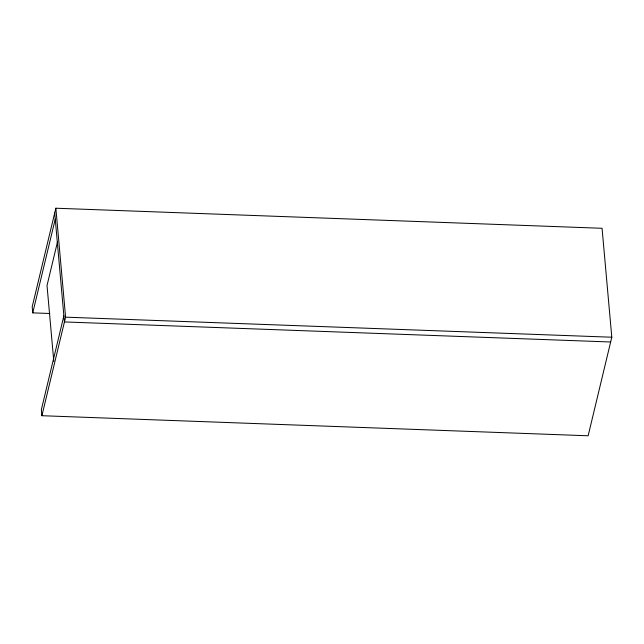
<?xml version="1.0" encoding="UTF-8"?>
<svg xmlns="http://www.w3.org/2000/svg" width="644" height="644" viewBox="0 0 644 644"><rect width="100%" height="100%" fill="white"/><g stroke="black" fill="none" stroke-linecap="round" stroke-linejoin="round"><path stroke-width="0.97" d="M63.869 315.842L41.361 409.616L41.9 415.71L588.141 435.779L611.8 337.223L602.068 228.29L55.859 208.221L32.2 306.777L32.747 312.871L49.813 313.499M32.747 312.871L55.255 219.097M57.533 241.758L47.02 285.534L53.79 361.324M41.9 415.71L65.591 317.162L55.859 208.221M65.591 317.162L611.8 337.223M610.657 341.996L64.416 321.936L54.716 213.003"/></g></svg>
